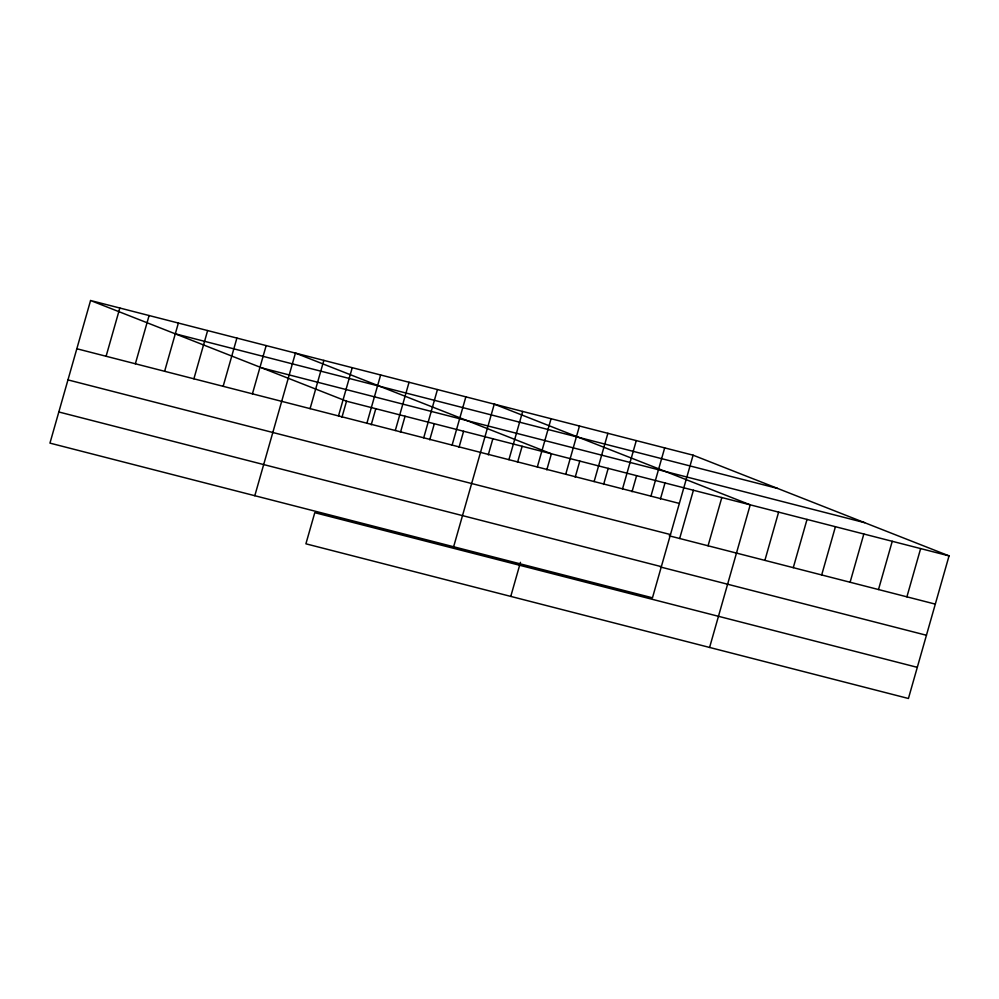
<?xml version="1.0" encoding="UTF-8"?>
<svg xmlns="http://www.w3.org/2000/svg" width="999" height="999" viewBox="0 0 999 999"><rect width="100%" height="100%" fill="white"/><g stroke="black" fill="none" stroke-linecap="round" stroke-linejoin="round"><path stroke-width="1.5" d="M90.572 300.512L49.95 443.119L652.472 597.802L693.094 455.182L90.572 300.512L346.528 401.198L949.05 555.881L908.428 698.488L305.906 543.818L314.785 512.674L917.294 667.344M106.094 356.268L119.843 308.017M135.365 363.773L149.101 315.534M164.623 371.291L178.371 323.052M193.893 378.808L207.63 330.557M223.152 386.313L236.9 338.074M252.422 393.831L266.171 345.579M254.807 495.716L295.429 353.097L551.386 453.796L546.803 469.867M310.09 408.641L323.838 360.389M338.499 415.921L352.235 367.682M341.958 417.282L346.528 401.198M366.895 423.214L380.644 374.975M371.216 424.8L375.799 408.716M395.304 430.507L409.053 382.267M400.487 432.305L405.057 416.233M423.713 437.799L437.45 389.56M429.745 439.822L434.328 423.738M452.11 445.092L465.859 396.853M459.016 447.34L463.598 431.256M453.633 546.753L494.255 404.145L750.224 504.832L709.59 647.452M488.274 454.845L492.857 438.761M508.928 459.677L522.664 411.438M517.544 462.362L522.127 446.278M537.325 466.97L551.073 418.718M510.764 596.403L520.467 562.35M565.734 474.263L579.47 426.011M575.212 477.16L579.795 461.088M594.13 481.555L607.879 433.304M603.621 484.453L608.191 468.381M622.539 488.848L636.288 440.596M632.017 491.745L636.6 475.661M650.948 496.141L664.685 447.889M660.426 499.038L665.009 482.954M679.67 538.498L693.406 490.247M708.066 545.791L721.815 497.539M764.884 560.377L778.621 512.125M793.281 567.669L807.03 519.418M821.69 574.949L835.426 526.71M850.099 582.242L863.835 534.003M878.496 589.535L892.244 541.296M906.905 596.828L920.641 548.588M175.037 333.741L777.559 488.411M262.063 367.969L864.585 522.652M76.836 348.751L679.345 503.434M67.957 379.895L670.479 534.565M669.205 535.814L935.301 604.12M58.816 411.975L661.338 566.658M660.327 566.957L926.435 635.264M693.094 455.182L949.05 555.881"/></g></svg>
